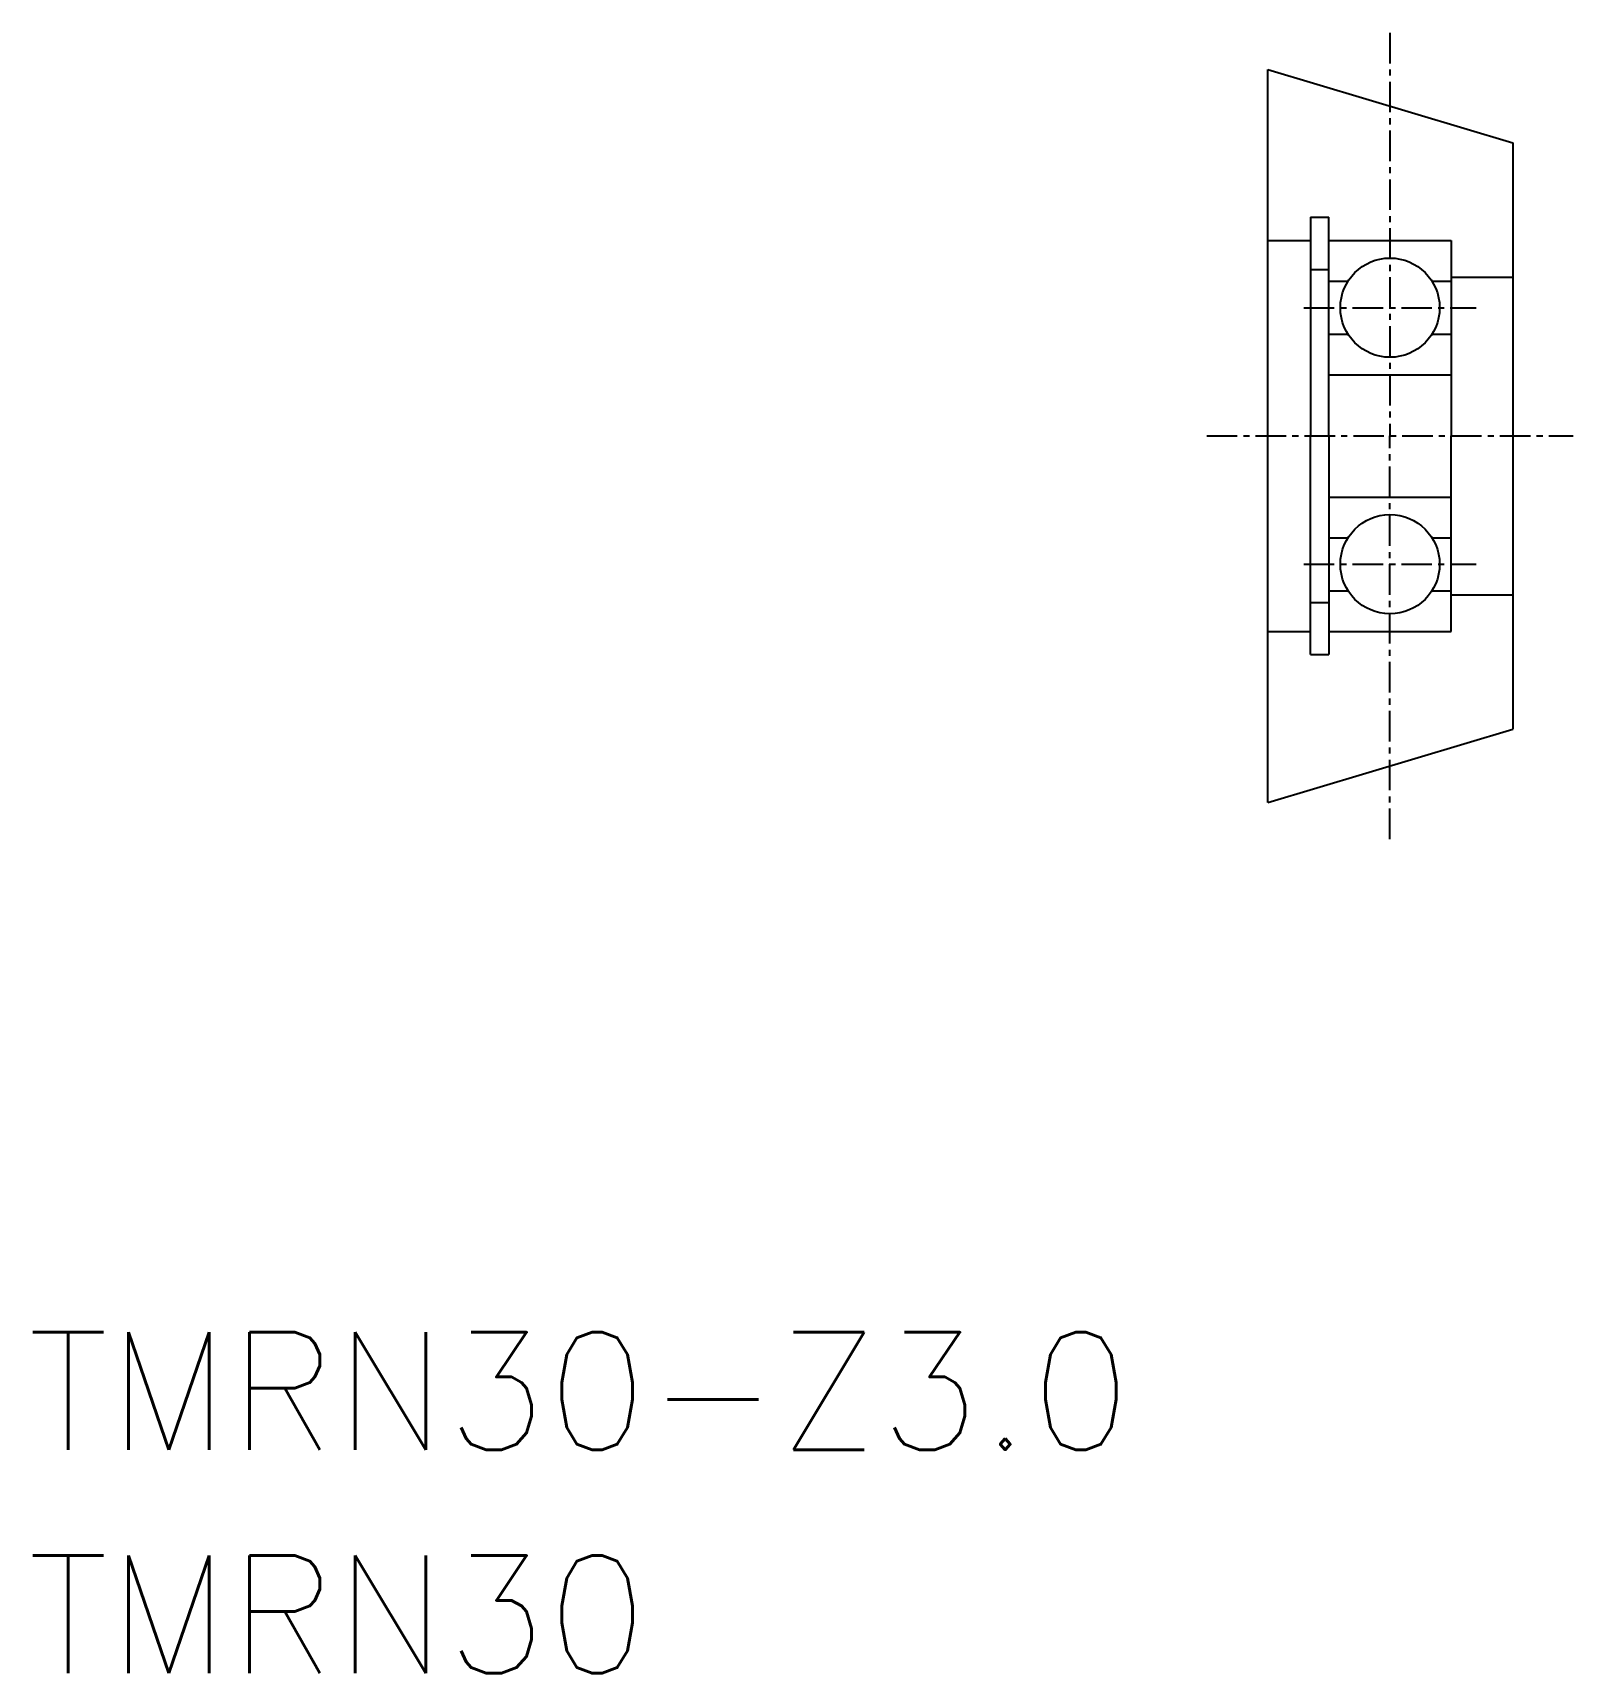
# Model space of a CAD drawing. Extents: x 154.2 to 217.3, y 104.5 to 171.6.
import ezdxf

# ---------------------------------------------------------------- set-up
doc = ezdxf.new("R2010")
doc.units = 0
doc.header["$MEASUREMENT"] = 0
doc.linetypes.add('CENTER', pattern=[2, 1.25, -0.25, 0.25, -0.25])
doc.layers.get('0').update_dxf_attribs({"linetype": 'CONTINUOUS'})
doc.layers.add('CENTER', color=1, linetype='CENTER')
doc.styles.get("Standard").update_dxf_attribs({"font": 'txt.shx'})

msp = doc.modelspace()

# ---------------------------------------------------------------- linework, layer by layer
at = {"color": 7, "linetype": 'Continuous'}
for p, q in [((204.774, 140.096), (204.774, 170.096)), ((206.524, 164.046), (207.274, 164.046)), ((206.524, 164.046), (206.524, 155.096)), ((207.274, 155.096), (207.274, 164.046)), ((204.774, 163.096), (206.524, 163.096)), ((207.274, 163.096), (212.274, 163.096)), ((212.274, 163.096), (212.274, 155.096)), ((206.524, 161.912), (207.274, 161.912)), ((207.274, 161.429), (208.056, 161.429)), ((211.492, 161.429), (212.274, 161.429)), ((212.274, 161.596), (214.774, 161.596)), ((207.274, 159.263), (208.056, 159.263)), ((211.492, 159.263), (212.274, 159.263)), ((207.274, 157.596), (212.274, 157.596)), ((206.524, 146.146), (206.524, 155.096)), ((207.274, 155.096), (207.274, 146.146)), ((212.274, 147.096), (212.274, 155.096)), ((207.274, 152.596), (212.274, 152.596)), ((207.274, 150.929), (208.056, 150.929)), ((211.492, 150.929), (212.274, 150.929)), ((207.274, 148.763), (208.056, 148.763)), ((211.492, 148.763), (212.274, 148.763)), ((212.274, 148.596), (214.774, 148.596)), ((206.524, 148.28), (207.274, 148.28)), ((204.774, 147.096), (206.524, 147.096)), ((207.274, 147.096), (212.274, 147.096)), ((206.524, 146.146), (207.274, 146.146))]:
    msp.add_line(p, q, dxfattribs=at)
for p, q in [((204.774, 170.096), (214.808, 167.096)), ((214.808, 167.096), (214.808, 143.096)), ((204.774, 140.096), (214.808, 143.096))]:
    msp.add_line(p, q)
for centre in [(209.774, 160.346), (209.774, 149.846)]:
    msp.add_circle(centre, 2.031, dxfattribs=at)
at = {"layer": 'CENTER', "color": 1, "linetype": 'CENTER'}
for p, q in [((209.774, 171.596), (209.774, 155.096)), ((206.243, 160.346), (213.305, 160.346)), ((202.274, 155.096), (217.274, 155.096)), ((209.774, 138.596), (209.774, 155.096)), ((206.243, 149.846), (213.305, 149.846))]:
    msp.add_line(p, q, dxfattribs=at)

# ---------------------------------------------------------------- texts
at = {"color": 7, "linetype": 'Continuous'}
for s, height, p in [('TMRN30-Z3.0', 4.81259, (154.011, 113.605)), ('TMRN30', 4.8126, (154.011, 104.461))]:
    msp.add_text(s, height=height, dxfattribs=at).set_placement(p)

doc.saveas('drawing.dxf')
